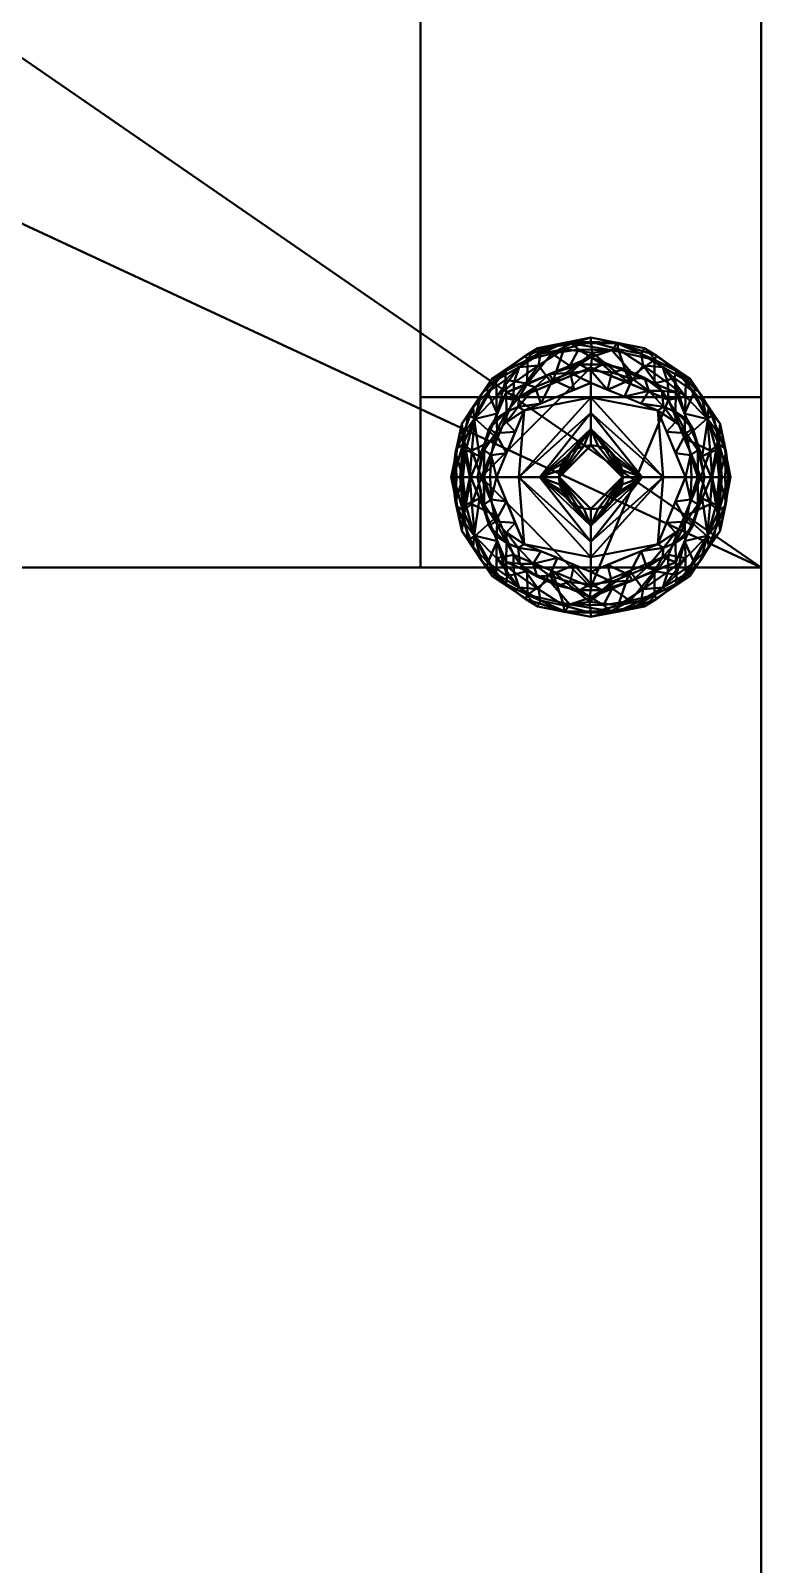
# Model space of a CAD drawing. Header units: millimetres. Extents: x -750 to 750, y -800 to 707.
# Drawn here: x 642.8 to 750, y -46.3 to 178.8 of the extents above; entities that cross this region are included whole.
import ezdxf

# ---------------------------------------------------------------- set-up
doc = ezdxf.new("R2010")
doc.units = ezdxf.units.MM
doc.layers.add('I-FURN', color=7, linetype='Continuous', lineweight=40)

msp = doc.modelspace()

# ---------------------------------------------------------------- meshes
at = {"layer": 'I-FURN', "color": 252, "true_color": 0xa39689}
mesh = msp.add_polyface(dxfattribs=at)
corners = [(750, 700, 725), (-750, 700, 725), (-750, 100, 725), (750, 100, 725), (146.02, 634.53, 725), (146.02, 516.34, 725), (-144.98, 516.34, 725), (-144.98, 634.53, 725)]
mesh.append_faces([[corners[k] for k in face] for face in [(0, 4, 5, 3), (3, 5, 6, 2)]], dxfattribs={"vtx0": -1, "vtx2": -1, "color": 252})
mesh.append_faces([[corners[k] for k in face] for face in [(7, 4, 0, 1), (6, 7, 1, 2)]], dxfattribs={"vtx1": -1, "vtx3": -1, "color": 252})
mesh = msp.add_polyface(dxfattribs=at)
corners = [(750, 700, 700), (750, 100, 700), (-750, 100, 700), (-750, 700, 700), (146.02, 634.53, 700), (-144.98, 634.53, 700), (-144.98, 516.34, 700), (146.02, 516.34, 700)]
mesh.append_faces([[corners[k] for k in face] for face in [(7, 1, 6)]], dxfattribs={"vtx0": -1, "vtx1": -1, "color": 252})
mesh.append_faces([[corners[k] for k in face] for face in [(3, 5, 6), (5, 3, 0, 4)]], dxfattribs={"vtx0": -1, "vtx2": -1, "color": 252})
mesh.append_faces([[corners[k] for k in face] for face in [(6, 1, 2, 3)]], dxfattribs={"vtx0": -1, "vtx3": -1, "color": 252})
mesh.append_faces([[corners[k] for k in face] for face in [(7, 4, 0, 1)]], dxfattribs={"vtx1": -1, "vtx3": -1, "color": 252})
at = {"layer": 'I-FURN', "color": 250, "true_color": 0x161616}
mesh = msp.add_polyface(dxfattribs=at)
corners = [(700, 700, 700), (700, 700, 20.04), (700, 674.97, 20.04), (700, 674.97, 650), (700, 125, 650), (700, 125, 20.04), (700, 100, 20.04), (700, 100, 700)]
mesh.append_faces([[corners[k] for k in face] for face in [(3, 0, 1, 2)]], dxfattribs={"vtx0": -1, "color": 250})
mesh.append_faces([[corners[k] for k in face] for face in [(6, 7, 4, 5)]], dxfattribs={"vtx1": -1, "color": 250})
mesh.append_faces([[corners[k] for k in face] for face in [(7, 0, 3, 4)]], dxfattribs={"vtx1": -1, "vtx3": -1, "color": 250})
mesh = msp.add_polyface(dxfattribs=at)
corners = [(700, 700, 700), (700, 100, 700), (750, 100, 700), (750, 700, 700)]
mesh.append_faces([[corners[k] for k in face] for face in [(3, 0, 1, 2)]], dxfattribs={"color": 250})
at = {"layer": 'I-FURN', "color": 252, "true_color": 0xa39689}
mesh = msp.add_polyface(dxfattribs=at)
corners = [(750, 700, 725), (750, 100, 725), (750, 100, 700), (750, 700, 700)]
mesh.append_faces([[corners[k] for k in face] for face in [(0, 1, 2, 3)]], dxfattribs={"color": 252})
at = {"layer": 'I-FURN', "color": 250, "true_color": 0x161616}
mesh = msp.add_polyface(dxfattribs=at)
corners = [(750, 700, 700), (750, 100, 700), (750, 100, 20.04), (750, 125, 20.04), (750, 125, 650), (750, 674.97, 650), (750, 674.97, 20.04), (750, 700, 20.04)]
mesh.append_faces([[corners[k] for k in face] for face in [(5, 0, 1, 4)]], dxfattribs={"vtx0": -1, "vtx2": -1, "color": 250})
mesh.append_faces([[corners[k] for k in face] for face in [(2, 3, 4, 1)]], dxfattribs={"vtx2": -1, "color": 250})
mesh.append_faces([[corners[k] for k in face] for face in [(5, 6, 7, 0)]], dxfattribs={"vtx3": -1, "color": 250})
mesh = msp.add_polyface(dxfattribs=at)
corners = [(700, 125, 650), (700, 674.97, 650), (750, 674.97, 650), (750, 125, 650)]
mesh.append_faces([[corners[k] for k in face] for face in [(0, 1, 2, 3)]], dxfattribs={"color": 250})
at = {"layer": 'I-FURN', "color": 250, "true_color": 0x3a3a3a}
mesh = msp.add_polyface(dxfattribs=at)
corners = [(742.62, 113.24, 8.53), (743.79, 113.24, 7.88), (744.71, 113.24, 6.92), (745.3, 113.24, 5.72), (745.5, 113.24, 4.4), (743.94, 121.08, 4.4), (739.5, 127.73, 4.4), (732.85, 132.18, 4.4), (725, 133.74, 4.4), (717.15, 132.18, 4.4), (710.5, 127.73, 4.4), (706.06, 121.08, 4.4), (704.5, 113.24, 4.4), (704.7, 113.24, 5.72), (705.29, 113.24, 6.92), (706.21, 113.24, 7.88), (707.38, 113.24, 8.53), (712.54, 125.7, 8.53), (725, 130.86, 8.53), (737.46, 125.7, 8.53), (740.04, 119.47, 8.53), (709.96, 119.47, 8.53), (743.77, 119.62, 6.74), (706.23, 119.62, 6.74), (744.65, 117.53, 4.4), (705.35, 117.53, 4.4), (744.85, 116.89, 6.03), (705.15, 116.89, 6.03), (740.14, 125.72, 7.04), (709.86, 125.72, 7.04), (743.35, 117.28, 7.88), (742.14, 121.75, 7.59), (706.65, 117.28, 7.88), (707.86, 121.75, 7.59), (734.32, 130.47, 7.08), (715.68, 130.47, 7.08), (742.26, 123.46, 6.33), (707.74, 123.46, 6.33), (740.34, 126.51, 5.75), (736.17, 129.96, 4.4), (737.49, 128.88, 6.39), (741.72, 124.41, 4.4), (737.27, 127.77, 7.69), (709.66, 126.51, 5.75), (713.83, 129.96, 4.4), (712.51, 128.88, 6.39), (708.28, 124.41, 4.4), (712.44, 127.53, 7.69), (711.25, 122.58, 8.53), (734.61, 131.12, 5.72), (728.84, 132.94, 6.29), (722.09, 132.87, 6.71), (715.39, 131.12, 5.72), (721.08, 132.96, 4.4), (718.52, 132.2, 6.35), (731.23, 128.28, 8.53), (734.35, 126.99, 8.53), (718.77, 128.28, 8.53), (719.26, 131.38, 7.68), (715.65, 126.99, 8.53), (723.17, 131.99, 7.84), (728.09, 131.9, 7.78), (721.88, 129.57, 8.53), (741.33, 116.35, 8.53), (708.67, 116.35, 8.53), (738.75, 122.58, 8.53), (728.92, 132.96, 4.4), (728.12, 129.57, 8.53)]
mesh.append_faces([[corners[k] for k in face] for face in [(15, 27, 14), (3, 26, 2), (2, 26, 1), (1, 30, 0), (5, 26, 24), (17, 47, 48), (9, 54, 53), (41, 36, 5), (10, 45, 44), (44, 52, 9), (56, 34, 55)]], dxfattribs={"vtx0": -1, "vtx1": -1, "color": 250})
mesh.append_faces([[corners[k] for k in face] for face in [(22, 26, 5), (33, 23, 32), (22, 30, 1), (42, 28, 40), (3, 24, 26), (36, 38, 28), (25, 13, 27), (28, 31, 36), (22, 1, 26), (28, 38, 40), (31, 30, 22), (50, 34, 49), (11, 27, 23), (47, 45, 29), (42, 65, 28), (23, 33, 37), (43, 29, 45), (15, 23, 27), (22, 36, 31), (43, 46, 37), (32, 23, 15), (31, 63, 30), (35, 45, 47), (33, 29, 37), (33, 32, 64), (29, 48, 47), (7, 50, 49), (61, 50, 51), (51, 50, 8), (22, 5, 36), (36, 41, 38), (43, 37, 29), (11, 23, 37), (58, 51, 54), (34, 42, 40), (6, 40, 38), (34, 40, 49), (44, 45, 52), (52, 45, 35), (43, 45, 10), (33, 48, 29), (58, 60, 51), (39, 49, 40), (54, 9, 52), (61, 51, 60), (35, 58, 54), (34, 56, 42), (54, 52, 35), (53, 54, 51), (61, 34, 50), (35, 47, 59), (58, 62, 60), (58, 35, 59), (60, 18, 61), (34, 61, 55), (65, 31, 28)]], dxfattribs={"vtx0": -1, "vtx1": -1, "vtx2": -1, "color": 250})
mesh.append_faces([[corners[k] for k in face] for face in [(40, 6, 39), (27, 13, 14), (32, 15, 16), (32, 16, 64), (49, 39, 7), (43, 10, 46), (51, 8, 53), (47, 17, 59)]], dxfattribs={"vtx0": -1, "vtx2": -1, "color": 250})
mesh.append_faces([[corners[k] for k in face] for face in [(31, 65, 20, 63), (33, 64, 21, 48), (58, 59, 57, 62), (50, 7, 66, 8), (61, 18, 67, 55)]], dxfattribs={"vtx0": -1, "vtx3": -1, "color": 250})
mesh.append_faces([[corners[k] for k in face] for face in [(11, 25, 27), (41, 6, 38), (19, 65, 42), (46, 11, 37), (56, 19, 42), (62, 18, 60), (63, 0, 30)]], dxfattribs={"vtx1": -1, "vtx2": -1, "color": 250})
mesh.append_faces([[corners[k] for k in face] for face in [(3, 4, 24), (25, 12, 13)]], dxfattribs={"vtx2": -1, "color": 250})
mesh = msp.add_polyface(dxfattribs=at)
corners = [(745.5, 113.24, 4.4), (745.17, 113.24, 2.72), (744.21, 113.24, 1.29), (742.78, 113.24, 0.33), (741.1, 113.24), (736.38, 124.62), (725, 129.34), (713.62, 124.62), (708.9, 113.24), (707.22, 113.24, 0.33), (705.79, 113.24, 1.29), (704.83, 113.24, 2.72), (704.5, 113.24, 4.4), (706.06, 121.08, 4.4), (710.5, 127.73, 4.4), (717.15, 132.18, 4.4), (725, 133.74, 4.4), (732.85, 132.18, 4.4), (739.5, 127.73, 4.4), (743.94, 121.08, 4.4), (742.03, 121.88, 1.18), (707.97, 121.88, 1.18), (744.65, 117.53, 4.4), (705.35, 117.53, 4.4), (743.79, 118.05, 1.49), (706.21, 118.05, 1.49), (729, 132.03, 1.29), (721, 132.03, 1.29), (735.55, 129.41, 1.39), (714.45, 129.41, 1.39), (742.49, 117.19, 0.4), (738.74, 118.93), (707.51, 117.19, 0.4), (711.26, 118.93), (738.85, 125.09, 0.55), (738.9, 127.47, 2.18), (741.72, 124.41, 4.4), (743, 122.36, 2.74), (736.17, 129.96, 4.4), (741.13, 125.39, 2.79), (711.15, 125.09, 0.55), (711.1, 127.47, 2.18), (708.28, 124.41, 4.4), (707, 122.36, 2.74), (713.83, 129.96, 4.4), (708.87, 125.39, 2.79), (730.69, 126.98), (719.31, 126.98), (728.92, 132.96, 4.4), (721.08, 132.96, 4.4), (725, 133.12, 2.16), (725.22, 131.52, 0.58), (736.3, 127.11, 0.38), (732.67, 129.63, 0.48), (732.39, 131.33, 1.66), (713.7, 127.11, 0.38), (717.33, 129.63, 0.48), (717.61, 131.33, 1.66)]
mesh.append_faces([[corners[k] for k in face] for face in [(4, 30, 3), (17, 54, 48), (22, 24, 19), (13, 25, 23), (48, 50, 16), (33, 40, 7), (19, 37, 36), (38, 28, 17), (14, 45, 42), (6, 51, 46), (16, 50, 49), (49, 57, 15)]], dxfattribs={"vtx0": -1, "vtx1": -1, "color": 250})
mesh.append_faces([[corners[k] for k in face] for face in [(28, 34, 52), (30, 24, 3), (35, 34, 28), (41, 44, 29), (25, 21, 32), (24, 22, 1), (31, 20, 30), (45, 21, 43), (51, 47, 27), (52, 53, 28), (20, 24, 30), (57, 49, 27), (28, 38, 35), (21, 33, 32), (45, 43, 42), (23, 25, 11), (41, 29, 40), (51, 50, 26), (9, 25, 32), (51, 27, 50), (24, 20, 37), (7, 55, 56), (35, 20, 34), (28, 53, 54), (55, 7, 40), (20, 31, 34), (20, 39, 37), (36, 37, 39), (24, 37, 19), (39, 20, 35), (18, 39, 35), (33, 21, 40), (21, 41, 40), (43, 25, 13), (41, 45, 14), (25, 43, 21), (21, 45, 41), (5, 53, 52), (50, 48, 26), (27, 56, 57), (49, 50, 27), (46, 51, 26), (34, 5, 52), (46, 26, 53), (54, 53, 26), (48, 54, 26), (17, 28, 54), (40, 29, 55), (55, 29, 56), (57, 56, 29), (27, 47, 56), (29, 15, 57)]], dxfattribs={"vtx0": -1, "vtx1": -1, "vtx2": -1, "color": 250})
mesh.append_faces([[corners[k] for k in face] for face in [(24, 1, 2), (24, 2, 3), (25, 9, 10), (56, 47, 7), (32, 8, 9), (25, 10, 11), (30, 4, 31), (34, 31, 5), (43, 13, 42), (41, 14, 44), (51, 6, 47), (53, 5, 46)]], dxfattribs={"vtx0": -1, "vtx2": -1, "color": 250})
mesh.append_faces([[corners[k] for k in face] for face in [(0, 1, 22)]], dxfattribs={"vtx1": -1, "color": 250})
mesh.append_faces([[corners[k] for k in face] for face in [(18, 36, 39), (33, 8, 32), (38, 18, 35), (44, 15, 29)]], dxfattribs={"vtx1": -1, "vtx2": -1, "color": 250})
mesh.append_faces([[corners[k] for k in face] for face in [(11, 12, 23)]], dxfattribs={"vtx2": -1, "color": 250})
mesh = msp.add_polyface(dxfattribs=at)
corners = [(725, 127.1, 10.38), (734.8, 123.04, 10.38), (738.86, 113.24, 10.38), (739.77, 113.24, 9.85), (740.7, 113.24, 9.36), (741.65, 113.24, 8.92), (742.62, 113.24, 8.53), (737.46, 125.7, 8.53), (725, 130.86, 8.53), (712.54, 125.7, 8.53), (707.38, 113.24, 8.53), (708.35, 113.24, 8.92), (709.3, 113.24, 9.36), (710.23, 113.24, 9.85), (711.14, 113.24, 10.38), (715.2, 123.04, 10.38), (737.41, 116.76, 10.38), (712.59, 116.76, 10.38), (740.77, 117.72, 8.53), (709.23, 117.72, 8.53), (740.67, 117.22, 9.13), (709.33, 117.22, 9.13), (739.12, 121.71, 8.53), (737.4, 122.86, 9.36), (729.9, 125.07, 10.38), (731.23, 128.28, 8.53), (710.88, 121.71, 8.53), (712.6, 122.86, 9.36), (720.1, 125.07, 10.38), (718.77, 128.28, 8.53), (728.06, 128.63, 9.36), (721.95, 128.58, 9.38), (716.82, 126.45, 9.44), (733.48, 125.93, 9.58), (739.62, 116.5, 9.73), (736.1, 119.9, 10.38), (738.99, 119.73, 9.49), (739.95, 120.38, 8.95), (737.39, 121.33, 9.83), (735.66, 123.59, 9.8), (710.38, 116.5, 9.73), (713.9, 119.9, 10.38), (711.01, 119.73, 9.49), (710.05, 120.38, 8.95), (712.61, 121.33, 9.83), (714.34, 123.59, 9.8), (714.49, 124.97, 9.33), (715.65, 126.99, 8.53), (715.58, 126.85, 8.96), (718.89, 128.39, 9.05), (721.88, 129.57, 8.53), (723.37, 129.78, 8.93), (726.7, 129.81, 8.91), (729.95, 129.11, 8.93), (734.35, 126.99, 8.53), (735.42, 125.93, 9.01), (731.09, 127.66, 9.38), (728.12, 129.57, 8.53), (725, 128.93, 9.36), (732.88, 127.81, 8.95), (719.42, 127.52, 9.54), (727.45, 126.09, 10.38), (722.55, 126.09, 10.38), (717.65, 124.06, 10.38), (732.35, 124.06, 10.38)]
mesh.append_faces([[corners[k] for k in face] for face in [(16, 36, 35), (12, 21, 11), (22, 37, 18), (35, 38, 1), (13, 40, 12), (63, 45, 15), (1, 39, 64)]], dxfattribs={"vtx0": -1, "vtx1": -1, "color": 250})
mesh.append_faces([[corners[k] for k in face] for face in [(40, 42, 21), (18, 20, 5), (27, 43, 42), (34, 20, 36), (20, 18, 37), (39, 38, 23), (52, 58, 30), (20, 37, 36), (44, 15, 45), (31, 0, 58), (21, 19, 11), (40, 21, 12), (23, 55, 39), (33, 64, 39), (49, 31, 51), (48, 32, 49), (32, 60, 49), (50, 49, 51), (32, 46, 45), (52, 30, 53), (36, 23, 38), (20, 34, 4), (16, 34, 36), (39, 1, 38), (22, 23, 37), (36, 37, 23), (38, 35, 36), (33, 39, 55), (21, 42, 43), (17, 42, 40), (27, 42, 44), (21, 43, 19), (26, 43, 27), (45, 27, 44), (44, 42, 41), (27, 45, 46), (63, 32, 45), (46, 9, 27), (60, 31, 49), (32, 48, 46), (46, 48, 9), (49, 29, 48), (8, 51, 52), (51, 31, 58), (52, 53, 57), (53, 30, 56), (55, 59, 33), (7, 55, 23), (59, 56, 33), (59, 53, 56), (33, 56, 24), (51, 58, 52), (30, 61, 56), (53, 59, 25), (59, 55, 54), (30, 58, 61), (31, 60, 62), (32, 63, 60)]], dxfattribs={"vtx0": -1, "vtx1": -1, "vtx2": -1, "color": 250})
mesh.append_faces([[corners[k] for k in face] for face in [(27, 9, 26), (34, 16, 2), (34, 2, 3), (58, 0, 61), (43, 26, 19), (42, 17, 41), (23, 22, 7), (59, 54, 25), (56, 61, 24), (44, 41, 15), (51, 8, 50), (55, 7, 54), (33, 24, 64)]], dxfattribs={"vtx0": -1, "vtx2": -1, "color": 250})
mesh.append_faces([[corners[k] for k in face] for face in [(6, 18, 5)]], dxfattribs={"vtx1": -1, "color": 250})
mesh.append_faces([[corners[k] for k in face] for face in [(4, 5, 20), (3, 4, 34), (14, 17, 40), (13, 14, 40), (47, 9, 48, 29), (28, 62, 60, 63), (50, 29, 49), (25, 57, 53), (57, 8, 52), (62, 0, 31)]], dxfattribs={"vtx1": -1, "vtx2": -1, "color": 250})
mesh.append_faces([[corners[k] for k in face] for face in [(19, 10, 11)]], dxfattribs={"vtx2": -1, "color": 250})
mesh = msp.add_polyface(dxfattribs=at)
corners = [(708.9, 113.24), (713.62, 124.62), (725, 129.34), (736.38, 124.62), (741.1, 113.24), (736.38, 101.85), (725, 97.14), (713.62, 101.85)]
mesh.append_faces([[corners[k] for k in face] for face in [(6, 3, 4, 5), (0, 6, 7)]], dxfattribs={"vtx0": -1, "color": 250})
mesh.append_faces([[corners[k] for k in face] for face in [(1, 2, 0)]], dxfattribs={"vtx1": -1, "color": 250})
mesh.append_faces([[corners[k] for k in face] for face in [(2, 3, 6, 0)]], dxfattribs={"vtx1": -1, "vtx2": -1, "vtx3": -1, "color": 250})
mesh = msp.add_polyface(dxfattribs=at)
corners = [(725, 99.37, 10.38), (725, 101.53, 11.61), (725, 103.78, 12.62), (725, 106.13, 13.41), (725, 108.54, 13.97), (723.95, 108.66, 13.97), (722.96, 109, 13.97), (722.07, 109.56, 13.97), (721.33, 110.31, 13.97), (720.77, 111.2, 13.97), (720.42, 112.19, 13.97), (720.3, 113.24, 13.97), (720.42, 114.28, 13.97), (720.77, 115.28, 13.97), (721.33, 116.17, 13.97), (722.07, 116.91, 13.97), (722.96, 117.47, 13.97), (723.95, 117.82, 13.97), (725, 117.94, 13.97), (725, 120.35, 13.41), (725, 122.69, 12.62), (725, 124.95, 11.61), (725, 127.1, 10.38), (715.2, 123.04, 10.38), (711.14, 113.24, 10.38), (715.2, 103.43, 10.38), (714.4, 113.24, 12.14), (717.48, 113.24, 13.29)]
mesh.append_faces([[corners[k] for k in face] for face in [(23, 21, 22), (1, 25, 0)]], dxfattribs={"vtx0": -1, "color": 250})
mesh.append_faces([[corners[k] for k in face] for face in [(21, 26, 20), (24, 26, 23), (20, 27, 19), (14, 27, 13), (2, 26, 1), (16, 19, 15), (12, 27, 11), (10, 27, 9), (9, 27, 8), (6, 3, 5), (8, 3, 7)]], dxfattribs={"vtx0": -1, "vtx1": -1, "color": 250})
mesh.append_faces([[corners[k] for k in face] for face in [(27, 20, 26), (26, 21, 23), (2, 27, 26), (19, 27, 14), (3, 8, 27), (25, 1, 26)]], dxfattribs={"vtx0": -1, "vtx1": -1, "vtx2": -1, "color": 250})
mesh.append_faces([[corners[k] for k in face] for face in [(27, 2, 3), (27, 10, 11)]], dxfattribs={"vtx0": -1, "vtx2": -1, "color": 250})
mesh.append_faces([[corners[k] for k in face] for face in [(4, 5, 3)]], dxfattribs={"vtx1": -1, "color": 250})
mesh.append_faces([[corners[k] for k in face] for face in [(12, 13, 27), (16, 17, 19), (14, 15, 19), (24, 25, 26), (6, 7, 3)]], dxfattribs={"vtx1": -1, "vtx2": -1, "color": 250})
mesh.append_faces([[corners[k] for k in face] for face in [(17, 18, 19)]], dxfattribs={"vtx2": -1, "color": 250})
mesh = msp.add_polyface(dxfattribs=at)
corners = [(725, 108.54, 13.97), (725, 106.13, 13.41), (725, 103.78, 12.62), (725, 101.53, 11.61), (725, 99.37, 10.38), (734.8, 103.43, 10.38), (738.86, 113.24, 10.38), (734.8, 123.04, 10.38), (725, 127.1, 10.38), (725, 124.95, 11.61), (725, 122.69, 12.62), (725, 120.35, 13.41), (725, 117.94, 13.97), (726.05, 117.82, 13.97), (727.04, 117.47, 13.97), (727.93, 116.91, 13.97), (728.67, 116.17, 13.97), (729.23, 115.28, 13.97), (729.58, 114.28, 13.97), (729.7, 113.24, 13.97), (729.58, 112.19, 13.97), (729.23, 111.2, 13.97), (728.67, 110.31, 13.97), (727.93, 109.56, 13.97), (727.04, 109, 13.97), (726.05, 108.66, 13.97), (735.6, 113.24, 12.14), (732.52, 113.24, 13.29)]
mesh.append_faces([[corners[k] for k in face] for face in [(5, 3, 4), (9, 7, 8)]], dxfattribs={"vtx0": -1, "color": 250})
mesh.append_faces([[corners[k] for k in face] for face in [(20, 27, 19), (3, 26, 2), (6, 26, 5), (22, 27, 21), (24, 1, 23), (18, 27, 17), (17, 27, 16), (2, 27, 1), (14, 11, 13), (16, 11, 15), (7, 26, 6)]], dxfattribs={"vtx0": -1, "vtx1": -1, "color": 250})
mesh.append_faces([[corners[k] for k in face] for face in [(26, 27, 2), (22, 1, 27), (26, 7, 9), (11, 16, 27), (10, 27, 26), (3, 5, 26)]], dxfattribs={"vtx0": -1, "vtx1": -1, "vtx2": -1, "color": 250})
mesh.append_faces([[corners[k] for k in face] for face in [(27, 18, 19), (27, 10, 11)]], dxfattribs={"vtx0": -1, "vtx2": -1, "color": 250})
mesh.append_faces([[corners[k] for k in face] for face in [(12, 13, 11)]], dxfattribs={"vtx1": -1, "color": 250})
mesh.append_faces([[corners[k] for k in face] for face in [(20, 21, 27), (24, 25, 1), (22, 23, 1), (9, 10, 26), (14, 15, 11)]], dxfattribs={"vtx1": -1, "vtx2": -1, "color": 250})
mesh.append_faces([[corners[k] for k in face] for face in [(25, 0, 1)]], dxfattribs={"vtx2": -1, "color": 250})
at = {"layer": 'I-FURN', "color": 250, "true_color": 0x161616}
mesh = msp.add_polyface(dxfattribs=at)
corners = [(700, 125, 20.04), (700, 125, 650), (750, 125, 650), (750, 125, 20.04)]
mesh.append_faces([[corners[k] for k in face] for face in [(3, 0, 1, 2)]], dxfattribs={"color": 250})
mesh = msp.add_polyface(dxfattribs=at)
corners = [(700, 100, 20.04), (700, 125, 20.04), (750, 125, 20.04), (750, 100, 20.04)]
mesh.append_faces([[corners[k] for k in face] for face in [(0, 1, 2, 3)]], dxfattribs={"color": 250})
at = {"layer": 'I-FURN', "color": 250, "true_color": 0x3a3a3a}
mesh = msp.add_polyface(dxfattribs=at)
corners = [(720.3, 113.24, 13.97), (720.3, 113.24, 15.48), (720.3, 113.24, 16.99), (720.3, 113.24, 18.49), (720.3, 113.24, 20), (725, 117.94, 20), (729.7, 113.24, 20), (729.7, 113.24, 18.49), (729.7, 113.24, 16.99), (729.7, 113.24, 15.48), (729.7, 113.24, 13.97), (729.58, 114.28, 13.97), (729.23, 115.28, 13.97), (728.67, 116.17, 13.97), (727.93, 116.91, 13.97), (727.04, 117.47, 13.97), (726.05, 117.82, 13.97), (725, 117.94, 13.97), (723.95, 117.82, 13.97), (722.96, 117.47, 13.97), (722.07, 116.91, 13.97), (721.33, 116.17, 13.97), (720.77, 115.28, 13.97), (720.42, 114.28, 13.97)]
mesh.append_faces([[corners[k] for k in face] for face in [(2, 19, 1), (16, 8, 15)]], dxfattribs={"vtx0": -1, "vtx1": -1, "color": 250})
mesh.append_faces([[corners[k] for k in face] for face in [(2, 5, 17), (8, 17, 5)]], dxfattribs={"vtx0": -1, "vtx1": -1, "vtx2": -1, "color": 250})
mesh.append_faces([[corners[k] for k in face] for face in [(2, 17, 18), (1, 21, 22), (1, 19, 20), (2, 18, 19), (15, 8, 9), (9, 13, 14), (9, 11, 12)]], dxfattribs={"vtx0": -1, "vtx2": -1, "color": 250})
mesh.append_faces([[corners[k] for k in face] for face in [(0, 1, 23)]], dxfattribs={"vtx1": -1, "color": 250})
mesh.append_faces([[corners[k] for k in face] for face in [(22, 23, 1), (20, 21, 1), (16, 17, 8), (14, 15, 9), (12, 13, 9)]], dxfattribs={"vtx1": -1, "vtx2": -1, "color": 250})
mesh.append_faces([[corners[k] for k in face] for face in [(3, 4, 5, 2), (9, 10, 11)]], dxfattribs={"vtx2": -1, "color": 250})
mesh.append_faces([[corners[k] for k in face] for face in [(5, 6, 7, 8)]], dxfattribs={"vtx3": -1, "color": 250})
mesh = msp.add_polyface(dxfattribs=at)
corners = [(720.4, 113.24, 20), (720.4, 113.24, 23.75), (720.4, 113.24, 27.5), (720.4, 113.24, 31.25), (720.4, 113.24, 35), (725, 117.84, 35), (729.6, 113.24, 35), (729.6, 113.24, 31.25), (729.6, 113.24, 27.5), (729.6, 113.24, 23.75), (729.6, 113.24, 20), (725, 117.84, 20)]
mesh.append_faces([[corners[k] for k in face] for face in [(7, 5, 6)]], dxfattribs={"vtx0": -1, "color": 250})
mesh.append_faces([[corners[k] for k in face] for face in [(11, 2, 5), (8, 11, 5, 7)]], dxfattribs={"vtx0": -1, "vtx1": -1, "vtx2": -1, "color": 250})
mesh.append_faces([[corners[k] for k in face] for face in [(1, 2, 11, 0)]], dxfattribs={"vtx1": -1, "color": 250})
mesh.append_faces([[corners[k] for k in face] for face in [(3, 4, 5, 2), (9, 10, 11, 8)]], dxfattribs={"vtx2": -1, "color": 250})
mesh = msp.add_polyface(dxfattribs=at)
corners = [(720.4, 113.24, 35), (725, 108.64, 35), (729.6, 113.24, 35), (725, 117.84, 35)]
mesh.append_faces([[corners[k] for k in face] for face in [(2, 3, 0, 1)]], dxfattribs={"color": 250})
mesh = msp.add_polyface(dxfattribs=at)
corners = [(708.9, 113.24), (713.62, 101.85), (725, 97.14), (736.38, 101.85), (741.1, 113.24), (742.78, 113.24, 0.33), (744.21, 113.24, 1.29), (745.17, 113.24, 2.72), (745.5, 113.24, 4.4), (743.94, 105.39, 4.4), (739.5, 98.74, 4.4), (732.85, 94.3, 4.4), (725, 92.74, 4.4), (717.15, 94.3, 4.4), (710.5, 98.74, 4.4), (706.06, 105.39, 4.4), (704.5, 113.24, 4.4), (704.83, 113.24, 2.72), (705.79, 113.24, 1.29), (707.22, 113.24, 0.33), (707.97, 104.6, 1.18), (742.03, 104.6, 1.18), (705.35, 108.95, 4.4), (744.65, 108.95, 4.4), (706.21, 108.43, 1.49), (743.79, 108.43, 1.49), (721, 94.45, 1.29), (729, 94.45, 1.29), (714.45, 97.07, 1.39), (735.55, 97.07, 1.39), (707.51, 109.29, 0.4), (711.26, 107.55), (742.49, 109.29, 0.4), (738.74, 107.55), (711.15, 101.38, 0.55), (711.1, 99, 2.18), (708.28, 102.07, 4.4), (707, 104.12, 2.74), (713.83, 96.52, 4.4), (708.87, 101.08, 2.79), (738.85, 101.38, 0.55), (738.9, 99, 2.18), (741.72, 102.07, 4.4), (743, 104.12, 2.74), (736.17, 96.52, 4.4), (741.13, 101.08, 2.79), (719.31, 99.5), (730.69, 99.5), (721.08, 93.52, 4.4), (728.92, 93.52, 4.4), (725, 93.35, 2.16), (724.78, 94.96, 0.58), (713.7, 99.37, 0.38), (717.33, 96.84, 0.48), (717.61, 95.14, 1.66), (736.3, 99.37, 0.38), (732.67, 96.84, 0.48), (732.39, 95.14, 1.66)]
mesh.append_faces([[corners[k] for k in face] for face in [(22, 24, 15), (48, 50, 12), (0, 30, 19), (3, 56, 47), (33, 40, 3), (15, 37, 36), (38, 28, 13), (10, 45, 42), (2, 51, 46), (12, 50, 49), (49, 57, 11)]], dxfattribs={"vtx0": -1, "vtx1": -1, "color": 250})
mesh.append_faces([[corners[k] for k in face] for face in [(41, 44, 29), (25, 21, 32), (45, 43, 42), (19, 30, 24), (35, 34, 28), (50, 51, 27), (24, 22, 17), (20, 24, 30), (41, 29, 40), (24, 20, 37), (51, 47, 27), (28, 34, 52), (21, 33, 32), (25, 7, 23), (55, 56, 3), (27, 49, 50), (28, 38, 35), (31, 20, 30), (57, 49, 27), (32, 5, 25), (45, 21, 43), (52, 53, 28), (35, 20, 34), (54, 28, 53), (55, 3, 40), (20, 31, 34), (20, 39, 37), (36, 37, 39), (24, 37, 15), (39, 20, 35), (14, 39, 35), (33, 21, 40), (21, 41, 40), (43, 25, 9), (41, 45, 10), (25, 43, 21), (21, 45, 41), (1, 53, 52), (50, 48, 26), (27, 56, 57), (51, 50, 26), (46, 51, 26), (34, 1, 52), (46, 26, 53), (54, 53, 26), (48, 54, 26), (13, 28, 54), (40, 29, 55), (55, 29, 56), (57, 56, 29), (27, 47, 56), (29, 11, 57)]], dxfattribs={"vtx0": -1, "vtx1": -1, "vtx2": -1, "color": 250})
mesh.append_faces([[corners[k] for k in face] for face in [(24, 17, 18), (25, 6, 7), (54, 48, 13), (24, 18, 19), (25, 23, 9), (30, 0, 31), (34, 31, 1), (43, 9, 42), (41, 10, 44), (51, 2, 47), (53, 1, 46)]], dxfattribs={"vtx0": -1, "vtx2": -1, "color": 250})
mesh.append_faces([[corners[k] for k in face] for face in [(5, 6, 25), (4, 5, 32), (14, 36, 39), (33, 4, 32), (38, 14, 35), (44, 11, 29)]], dxfattribs={"vtx1": -1, "vtx2": -1, "color": 250})
mesh.append_faces([[corners[k] for k in face] for face in [(7, 8, 23), (22, 16, 17)]], dxfattribs={"vtx2": -1, "color": 250})
mesh = msp.add_polyface(dxfattribs=at)
corners = [(704.5, 113.24, 4.4), (706.06, 105.39, 4.4), (710.5, 98.74, 4.4), (717.15, 94.3, 4.4), (725, 92.74, 4.4), (732.85, 94.3, 4.4), (739.5, 98.74, 4.4), (743.94, 105.39, 4.4), (745.5, 113.24, 4.4), (745.3, 113.24, 5.72), (744.71, 113.24, 6.92), (743.79, 113.24, 7.88), (742.62, 113.24, 8.53), (737.46, 100.78, 8.53), (725, 95.61, 8.53), (712.54, 100.78, 8.53), (707.38, 113.24, 8.53), (706.21, 113.24, 7.88), (705.29, 113.24, 6.92), (704.7, 113.24, 5.72), (709.96, 107.01, 8.53), (740.04, 107.01, 8.53), (706.23, 106.85, 6.74), (743.77, 106.85, 6.74), (705.35, 108.95, 4.4), (744.65, 108.95, 4.4), (705.15, 109.58, 6.03), (744.85, 109.58, 6.03), (709.86, 100.76, 7.04), (740.14, 100.76, 7.04), (706.65, 109.2, 7.88), (707.86, 104.72, 7.59), (743.35, 109.2, 7.88), (742.14, 104.72, 7.59), (715.68, 96.01, 7.08), (734.32, 96.01, 7.08), (707.74, 103.01, 6.33), (742.26, 103.01, 6.33), (709.66, 99.96, 5.75), (713.83, 96.52, 4.4), (712.51, 97.59, 6.39), (708.28, 102.07, 4.4), (712.73, 98.71, 7.69), (740.34, 99.96, 5.75), (736.17, 96.52, 4.4), (737.49, 97.59, 6.39), (741.72, 102.07, 4.4), (737.56, 98.95, 7.69), (738.75, 103.89, 8.53), (715.39, 95.36, 5.72), (721.16, 93.53, 6.29), (727.91, 93.61, 6.71), (734.61, 95.36, 5.72), (728.92, 93.52, 4.4), (731.48, 94.27, 6.35), (718.77, 98.19, 8.53), (715.65, 99.48, 8.53), (731.23, 98.19, 8.53), (730.74, 95.09, 7.68), (734.35, 99.48, 8.53), (726.83, 94.48, 7.84), (721.91, 94.57, 7.78), (728.12, 96.9, 8.53), (708.67, 110.12, 8.53), (741.33, 110.12, 8.53), (711.25, 103.89, 8.53), (721.08, 93.52, 4.4), (721.88, 96.9, 8.53)]
mesh.append_faces([[corners[k] for k in face] for face in [(17, 30, 16), (11, 27, 10), (1, 26, 24), (19, 26, 18), (5, 54, 53), (41, 36, 1), (6, 45, 44), (44, 52, 5), (56, 34, 55)]], dxfattribs={"vtx0": -1, "vtx1": -1, "color": 250})
mesh.append_faces([[corners[k] for k in face] for face in [(7, 27, 23), (22, 26, 1), (19, 24, 26), (31, 30, 22), (28, 31, 36), (28, 40, 42), (28, 38, 40), (50, 34, 49), (25, 9, 27), (29, 45, 43), (37, 23, 33), (22, 30, 17), (33, 23, 32), (29, 47, 45), (36, 38, 28), (22, 17, 26), (27, 11, 23), (11, 32, 23), (31, 63, 30), (22, 36, 31), (43, 46, 37), (42, 65, 28), (35, 45, 47), (33, 29, 37), (33, 32, 64), (29, 48, 47), (3, 50, 49), (61, 50, 51), (51, 50, 4), (22, 1, 36), (36, 41, 38), (43, 37, 29), (7, 23, 37), (58, 51, 54), (34, 42, 40), (2, 40, 38), (34, 40, 49), (44, 45, 52), (52, 45, 35), (43, 45, 6), (33, 48, 29), (58, 60, 51), (39, 49, 40), (54, 5, 52), (61, 51, 60), (35, 58, 54), (34, 56, 42), (54, 52, 35), (53, 54, 51), (61, 34, 50), (35, 47, 59), (58, 62, 60), (58, 35, 59), (60, 14, 61), (34, 61, 55), (65, 31, 28)]], dxfattribs={"vtx0": -1, "vtx1": -1, "vtx2": -1, "color": 250})
mesh.append_faces([[corners[k] for k in face] for face in [(32, 11, 12), (27, 9, 10), (47, 48, 13), (27, 7, 25), (32, 12, 64), (49, 39, 3), (43, 6, 46), (51, 4, 53), (47, 13, 59)]], dxfattribs={"vtx0": -1, "vtx2": -1, "color": 250})
mesh.append_faces([[corners[k] for k in face] for face in [(31, 65, 20, 63), (33, 64, 21, 48), (58, 59, 57, 62), (50, 3, 66, 4), (61, 14, 67, 55)]], dxfattribs={"vtx0": -1, "vtx3": -1, "color": 250})
mesh.append_faces([[corners[k] for k in face] for face in [(2, 39, 40), (17, 18, 26), (41, 2, 38), (15, 65, 42), (46, 7, 37), (56, 15, 42), (62, 14, 60), (63, 16, 30)]], dxfattribs={"vtx1": -1, "vtx2": -1, "color": 250})
mesh.append_faces([[corners[k] for k in face] for face in [(19, 0, 24), (25, 8, 9)]], dxfattribs={"vtx2": -1, "color": 250})
mesh = msp.add_polyface(dxfattribs=at)
corners = [(742.62, 113.24, 8.53), (741.65, 113.24, 8.92), (740.7, 113.24, 9.36), (739.77, 113.24, 9.85), (738.86, 113.24, 10.38), (734.8, 103.43, 10.38), (725, 99.37, 10.38), (715.2, 103.43, 10.38), (711.14, 113.24, 10.38), (710.23, 113.24, 9.85), (709.3, 113.24, 9.36), (708.35, 113.24, 8.92), (707.38, 113.24, 8.53), (712.54, 100.78, 8.53), (725, 95.61, 8.53), (737.46, 100.78, 8.53), (712.59, 109.71, 10.38), (737.41, 109.71, 10.38), (709.23, 108.76, 8.53), (740.77, 108.76, 8.53), (709.33, 109.25, 9.13), (740.67, 109.25, 9.13), (710.88, 104.77, 8.53), (712.6, 103.62, 9.36), (720.1, 101.4, 10.38), (718.77, 98.19, 8.53), (739.12, 104.77, 8.53), (737.4, 103.62, 9.36), (729.9, 101.4, 10.38), (731.23, 98.19, 8.53), (721.94, 97.84, 9.36), (728.05, 97.89, 9.38), (733.18, 100.02, 9.44), (716.52, 100.55, 9.58), (710.38, 109.97, 9.73), (713.9, 106.57, 10.38), (711.01, 106.74, 9.49), (710.05, 106.1, 8.95), (712.61, 105.14, 9.83), (714.34, 102.88, 9.8), (739.62, 109.97, 9.73), (736.1, 106.57, 10.38), (738.99, 106.74, 9.49), (739.95, 106.1, 8.95), (737.39, 105.14, 9.83), (735.66, 102.88, 9.8), (735.51, 101.51, 9.33), (734.35, 99.48, 8.53), (734.42, 99.63, 8.96), (731.11, 98.08, 9.05), (728.12, 96.9, 8.53), (726.63, 96.69, 8.93), (723.3, 96.66, 8.91), (720.05, 97.37, 8.93), (715.65, 99.48, 8.53), (714.58, 100.54, 9.01), (718.91, 98.82, 9.38), (721.88, 96.9, 8.53), (725, 97.54, 9.36), (717.12, 98.66, 8.95), (730.58, 98.95, 9.54), (722.55, 100.39, 10.38), (727.45, 100.39, 10.38), (732.35, 102.42, 10.38), (717.65, 102.42, 10.38)]
mesh.append_faces([[corners[k] for k in face] for face in [(16, 36, 35), (2, 21, 1), (22, 37, 18), (35, 38, 7), (3, 40, 2), (63, 45, 5), (64, 33, 24)]], dxfattribs={"vtx0": -1, "vtx1": -1, "color": 250})
mesh.append_faces([[corners[k] for k in face] for face in [(40, 42, 21), (52, 58, 30), (20, 37, 36), (37, 20, 18), (27, 43, 42), (23, 39, 38), (40, 21, 2), (31, 6, 58), (21, 19, 1), (18, 20, 11), (49, 31, 51), (23, 55, 39), (44, 5, 45), (34, 20, 36), (48, 32, 49), (32, 60, 49), (50, 49, 51), (32, 46, 45), (52, 30, 53), (36, 23, 38), (20, 34, 10), (16, 34, 36), (39, 7, 38), (22, 23, 37), (36, 37, 23), (38, 35, 36), (33, 64, 39), (33, 39, 55), (21, 42, 43), (17, 42, 40), (27, 42, 44), (21, 43, 19), (26, 43, 27), (45, 27, 44), (44, 42, 41), (27, 45, 46), (63, 32, 45), (46, 15, 27), (60, 31, 49), (32, 48, 46), (46, 48, 15), (49, 29, 48), (14, 51, 52), (51, 31, 58), (52, 53, 57), (53, 30, 56), (55, 59, 33), (13, 55, 23), (59, 56, 33), (59, 53, 56), (33, 56, 24), (51, 58, 52), (30, 61, 56), (53, 59, 25), (59, 55, 54), (30, 58, 61), (31, 60, 62), (32, 63, 60)]], dxfattribs={"vtx0": -1, "vtx1": -1, "vtx2": -1, "color": 250})
mesh.append_faces([[corners[k] for k in face] for face in [(34, 16, 8), (27, 15, 26), (40, 3, 4), (43, 26, 19), (23, 22, 13), (34, 8, 9), (58, 6, 61), (42, 17, 41), (59, 54, 25), (56, 61, 24), (44, 41, 5), (51, 14, 50), (55, 13, 54)]], dxfattribs={"vtx0": -1, "vtx2": -1, "color": 250})
mesh.append_faces([[corners[k] for k in face] for face in [(12, 18, 11)]], dxfattribs={"vtx1": -1, "color": 250})
mesh.append_faces([[corners[k] for k in face] for face in [(4, 17, 40), (10, 11, 20), (9, 10, 34), (64, 7, 39), (47, 15, 48, 29), (28, 62, 60, 63), (50, 29, 49), (25, 57, 53), (57, 14, 52), (62, 6, 31)]], dxfattribs={"vtx1": -1, "vtx2": -1, "color": 250})
mesh.append_faces([[corners[k] for k in face] for face in [(19, 0, 1)]], dxfattribs={"vtx2": -1, "color": 250})
mesh = msp.add_polyface(dxfattribs=at)
corners = [(729.7, 113.24, 20), (725, 108.54, 20), (720.3, 113.24, 20), (720.3, 113.24, 18.49), (720.3, 113.24, 16.99), (720.3, 113.24, 15.48), (720.3, 113.24, 13.97), (720.42, 112.19, 13.97), (720.77, 111.2, 13.97), (721.33, 110.31, 13.97), (722.07, 109.56, 13.97), (722.96, 109, 13.97), (723.95, 108.66, 13.97), (725, 108.54, 13.97), (726.05, 108.66, 13.97), (727.04, 109, 13.97), (727.93, 109.56, 13.97), (728.67, 110.31, 13.97), (729.23, 111.2, 13.97), (729.58, 112.19, 13.97), (729.7, 113.24, 13.97), (729.7, 113.24, 15.48), (729.7, 113.24, 16.99), (729.7, 113.24, 18.49)]
mesh.append_faces([[corners[k] for k in face] for face in [(21, 19, 20), (7, 5, 6)]], dxfattribs={"vtx0": -1, "color": 250})
mesh.append_faces([[corners[k] for k in face] for face in [(15, 22, 14), (5, 11, 4)]], dxfattribs={"vtx0": -1, "vtx1": -1, "color": 250})
mesh.append_faces([[corners[k] for k in face] for face in [(13, 22, 1), (4, 13, 1)]], dxfattribs={"vtx0": -1, "vtx1": -1, "vtx2": -1, "color": 250})
mesh.append_faces([[corners[k] for k in face] for face in [(15, 21, 22), (21, 18, 19), (21, 16, 17), (21, 15, 16), (4, 11, 12), (5, 10, 11), (5, 8, 9), (5, 7, 8)]], dxfattribs={"vtx0": -1, "vtx2": -1, "color": 250})
mesh.append_faces([[corners[k] for k in face] for face in [(3, 4, 1, 2)]], dxfattribs={"vtx1": -1, "color": 250})
mesh.append_faces([[corners[k] for k in face] for face in [(13, 14, 22), (17, 18, 21), (12, 13, 4), (9, 10, 5)]], dxfattribs={"vtx1": -1, "vtx2": -1, "color": 250})
mesh.append_faces([[corners[k] for k in face] for face in [(23, 0, 1, 22)]], dxfattribs={"vtx2": -1, "color": 250})
mesh = msp.add_polyface(dxfattribs=at)
corners = [(729.6, 113.24, 35), (725, 108.64, 35), (720.4, 113.24, 35), (720.4, 113.24, 31.25), (720.4, 113.24, 27.5), (720.4, 113.24, 23.75), (720.4, 113.24, 20), (725, 108.64, 20), (729.6, 113.24, 20), (729.6, 113.24, 23.75), (729.6, 113.24, 27.5), (729.6, 113.24, 31.25)]
mesh.append_faces([[corners[k] for k in face] for face in [(7, 1, 4)]], dxfattribs={"vtx0": -1, "vtx1": -1, "vtx2": -1, "color": 250})
mesh.append_faces([[corners[k] for k in face] for face in [(10, 11, 1, 7)]], dxfattribs={"vtx1": -1, "vtx2": -1, "vtx3": -1, "color": 250})
mesh.append_faces([[corners[k] for k in face] for face in [(11, 0, 1), (5, 6, 7, 4)]], dxfattribs={"vtx2": -1, "color": 250})
mesh.append_faces([[corners[k] for k in face] for face in [(7, 8, 9, 10), (1, 2, 3, 4)]], dxfattribs={"vtx3": -1, "color": 250})
at = {"layer": 'I-FURN', "color": 252, "true_color": 0xa39689}
mesh = msp.add_polyface(dxfattribs=at)
corners = [(750, 100, 725), (-750, 100, 725), (-750, 100, 700), (750, 100, 700)]
mesh.append_faces([[corners[k] for k in face] for face in [(0, 1, 2, 3)]], dxfattribs={"color": 252})
mesh = msp.add_polyface(dxfattribs=at)
corners = [(750, 100, 725), (200, 100, 725), (200, -800, 725), (750, -800, 725)]
mesh.append_faces([[corners[k] for k in face] for face in [(3, 0, 1, 2)]], dxfattribs={"color": 252})
mesh = msp.add_polyface(dxfattribs=at)
corners = [(750, 100, 700), (750, -800, 700), (200, -800, 700), (200, 100, 700)]
mesh.append_faces([[corners[k] for k in face] for face in [(2, 3, 0, 1)]], dxfattribs={"color": 252})
mesh = msp.add_polyface(dxfattribs=at)
corners = [(200, 100, 725), (750, 100, 725), (750, 100, 700), (200, 100, 700)]
mesh.append_faces([[corners[k] for k in face] for face in [(0, 1, 2, 3)]], dxfattribs={"color": 252})
at = {"layer": 'I-FURN', "color": 250, "true_color": 0x161616}
mesh = msp.add_polyface(dxfattribs=at)
corners = [(700, 100, 700), (700, 100, 20.04), (750, 100, 20.04), (750, 100, 700)]
mesh.append_faces([[corners[k] for k in face] for face in [(3, 0, 1, 2)]], dxfattribs={"color": 250})
at = {"layer": 'I-FURN', "color": 252, "true_color": 0xa39689}
mesh = msp.add_polyface(dxfattribs=at)
corners = [(750, 100, 725), (750, -800, 725), (750, -800, 700), (750, 100, 700)]
mesh.append_faces([[corners[k] for k in face] for face in [(0, 1, 2, 3)]], dxfattribs={"color": 252})

doc.saveas('drawing.dxf')
